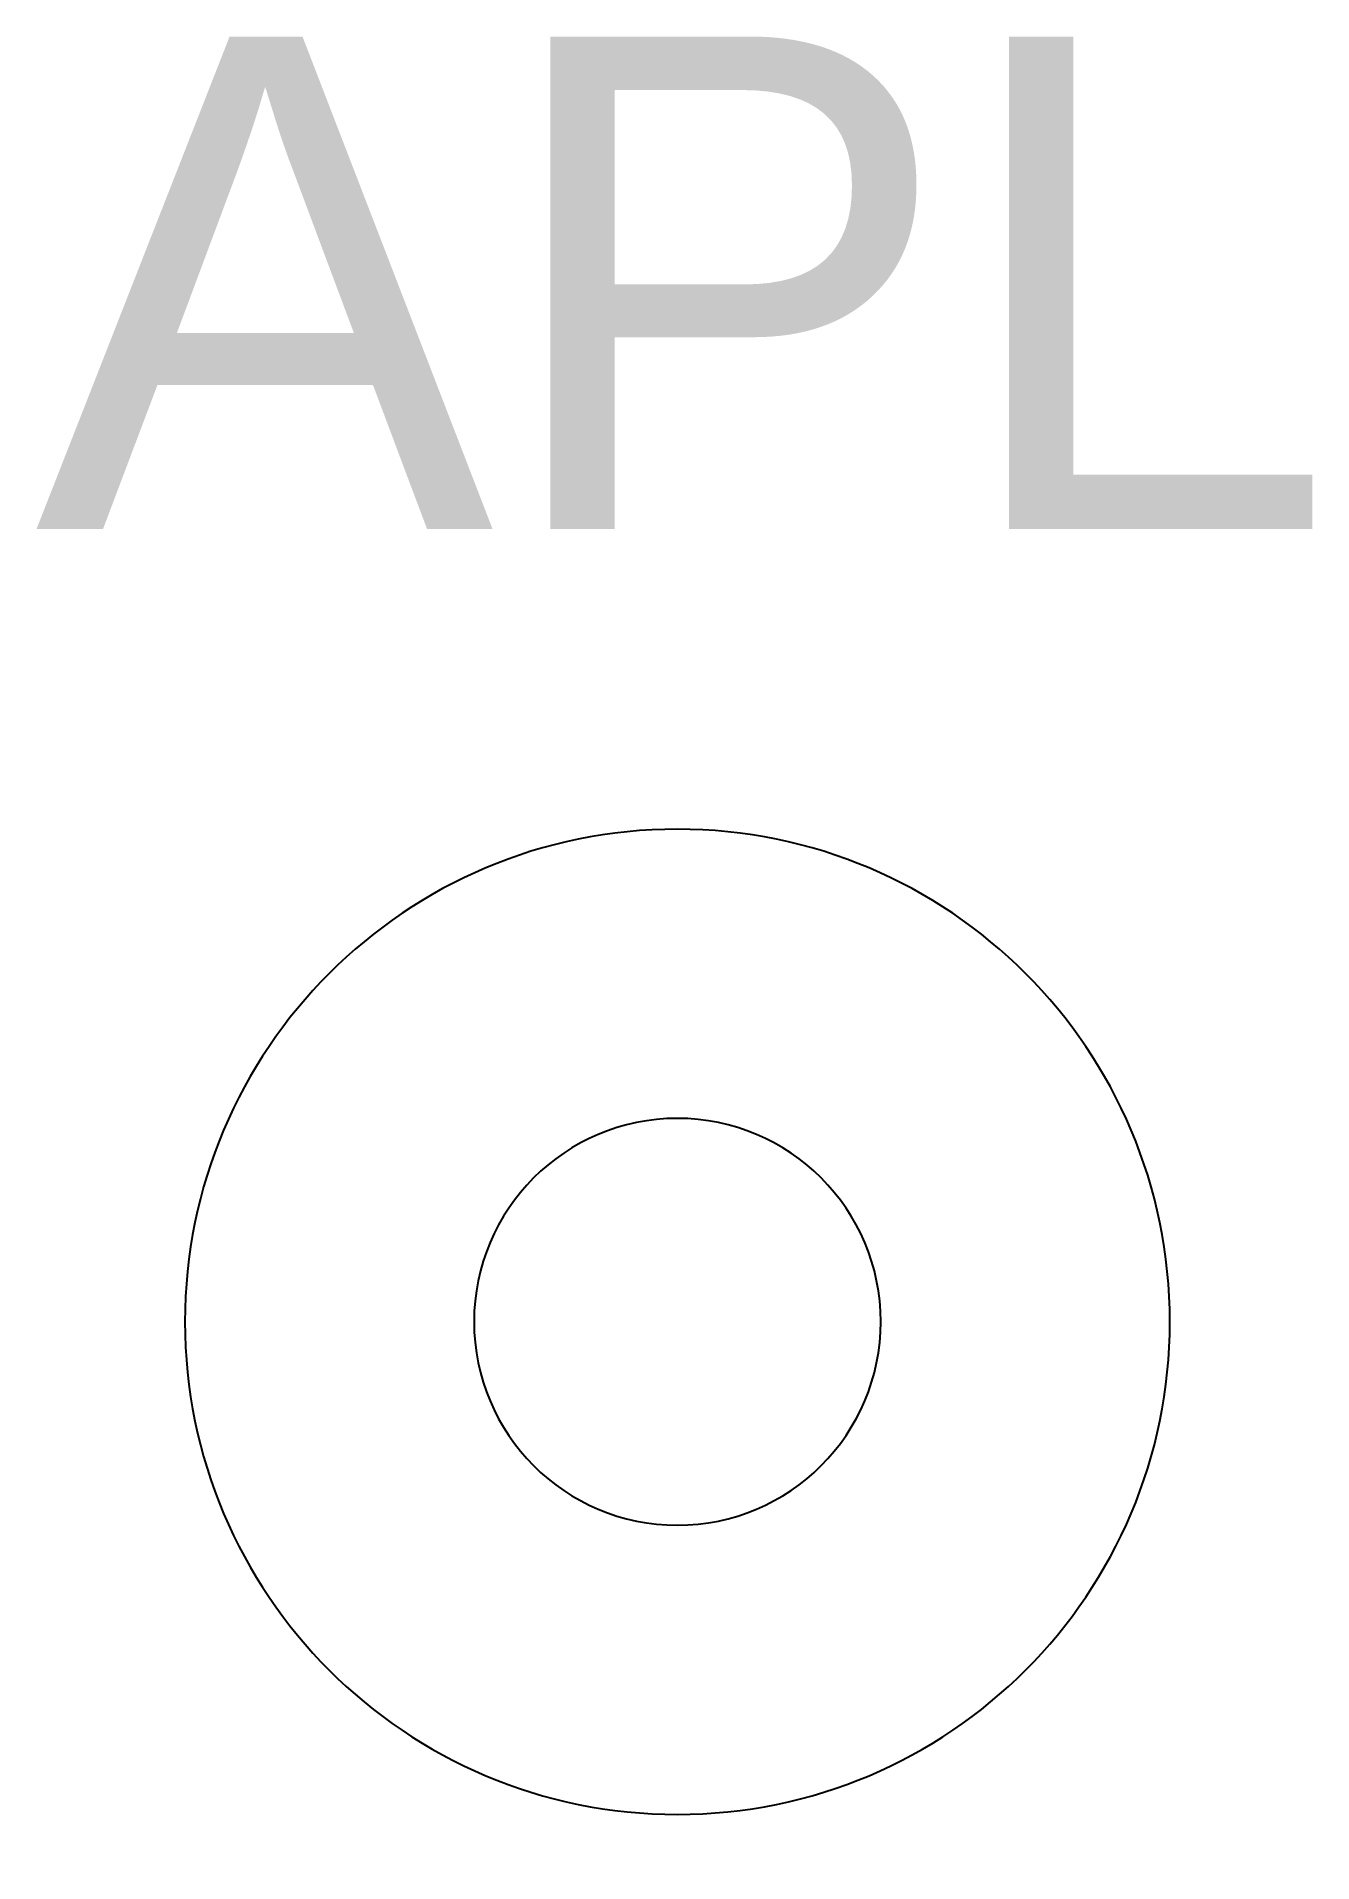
# Model space of a CAD drawing. Header units: metres. Extents: x -0.39 to 0.39, y -0.33 to 0.78.
import ezdxf
from ezdxf.enums import TextEntityAlignment as Align

# ---------------------------------------------------------------- set-up
doc = ezdxf.new("R2010")
doc.units = ezdxf.units.M
doc.header["$LTSCALE"] = 20
doc.layers.add('GF-PVAPL', color=4, linetype='Continuous')
doc.styles.add('ARIAL', font='arial.ttf')

# ---------------------------------------------------------------- blocks, each defined once
blk = doc.blocks.new('PV APL')
at = {"layer": 'GF-PVAPL'}
for major_axis in [(0.2475, 0.2475), (0.1022, 0.1022)]:
    blk.add_ellipse((0, 0), major_axis=major_axis, ratio=1, start_param=5.497787, end_param=11.780972, dxfattribs=at)
at = {"layer": 'GF-PVAPL', "color": 7, "style": 'ARIAL'}
blk.add_text('APL', height=0.35002, dxfattribs=at).set_placement((-0.4565, 0.7382), align=Align.MIDDLE_LEFT)

msp = doc.modelspace()

# ---------------------------------------------------------------- block references
at = {"layer": 'GF-PVAPL', "xscale": 0.8554478416658969, "yscale": 0.8554478416658969, "zscale": 0.8554478416658969}
msp.add_blockref('PV APL', (0, 0), dxfattribs=at)

doc.saveas('drawing.dxf')
